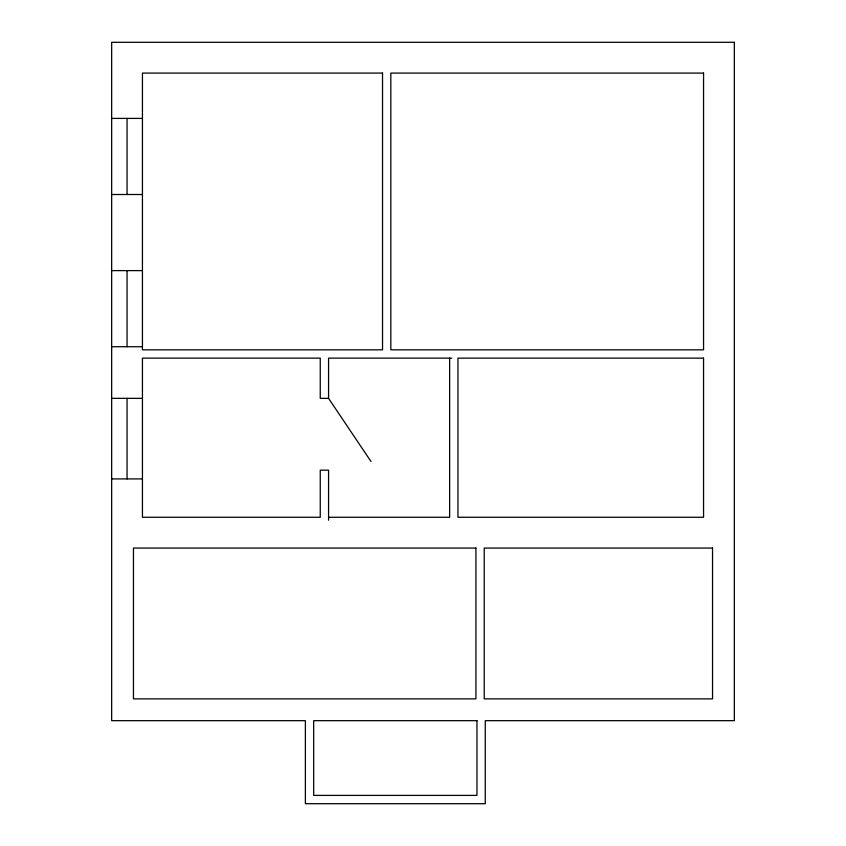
<?xml version="1.0" encoding="UTF-8"?>
<svg xmlns="http://www.w3.org/2000/svg" width="846" height="846" viewBox="0 0 846 846"><rect width="100%" height="100%" fill="white"/><g stroke="black" fill="none" stroke-linecap="round" stroke-linejoin="round"><path stroke-width="1.27" d="M111.661 118.408L142.445 118.408M111.661 194.506L142.445 194.506M111.661 270.614L142.445 270.614M111.661 346.723L142.445 346.723M451.701 358.133L328.565 358.133L328.565 398.35L371.013 461.514M111.661 398.35L142.445 398.35M328.565 398.35L320.253 398.35L320.253 358.133L142.445 358.133L142.445 517.266L320.253 517.266L320.253 470.175L328.565 470.175L328.565 520.205M111.661 478.921L142.445 478.921M328.565 517.266L449.638 517.266L449.638 358.133M127.059 118.408L127.059 194.506M127.059 270.614L127.059 346.723M127.059 398.35L127.059 478.921M734.339 42.3L111.661 42.3L111.661 720.676L305.385 720.676L305.385 803.7L485.266 803.7L485.266 720.676L734.339 720.676L734.339 42.3M382.529 73.084L142.445 73.084L142.445 349.832L382.529 349.832L382.529 73.084M703.555 73.084L390.831 73.084L390.831 349.832L703.555 349.832L703.555 73.084M703.555 358.133L457.94 358.133L457.94 517.266L703.555 517.266L703.555 358.133M475.928 548.06L133.457 548.06L133.457 698.881L475.928 698.881L475.928 548.06M712.543 548.06L484.229 548.06L484.229 698.881L712.543 698.881L712.543 548.06M476.964 720.676L313.686 720.676L313.686 795.399L476.964 795.399L476.964 720.676"/></g></svg>
